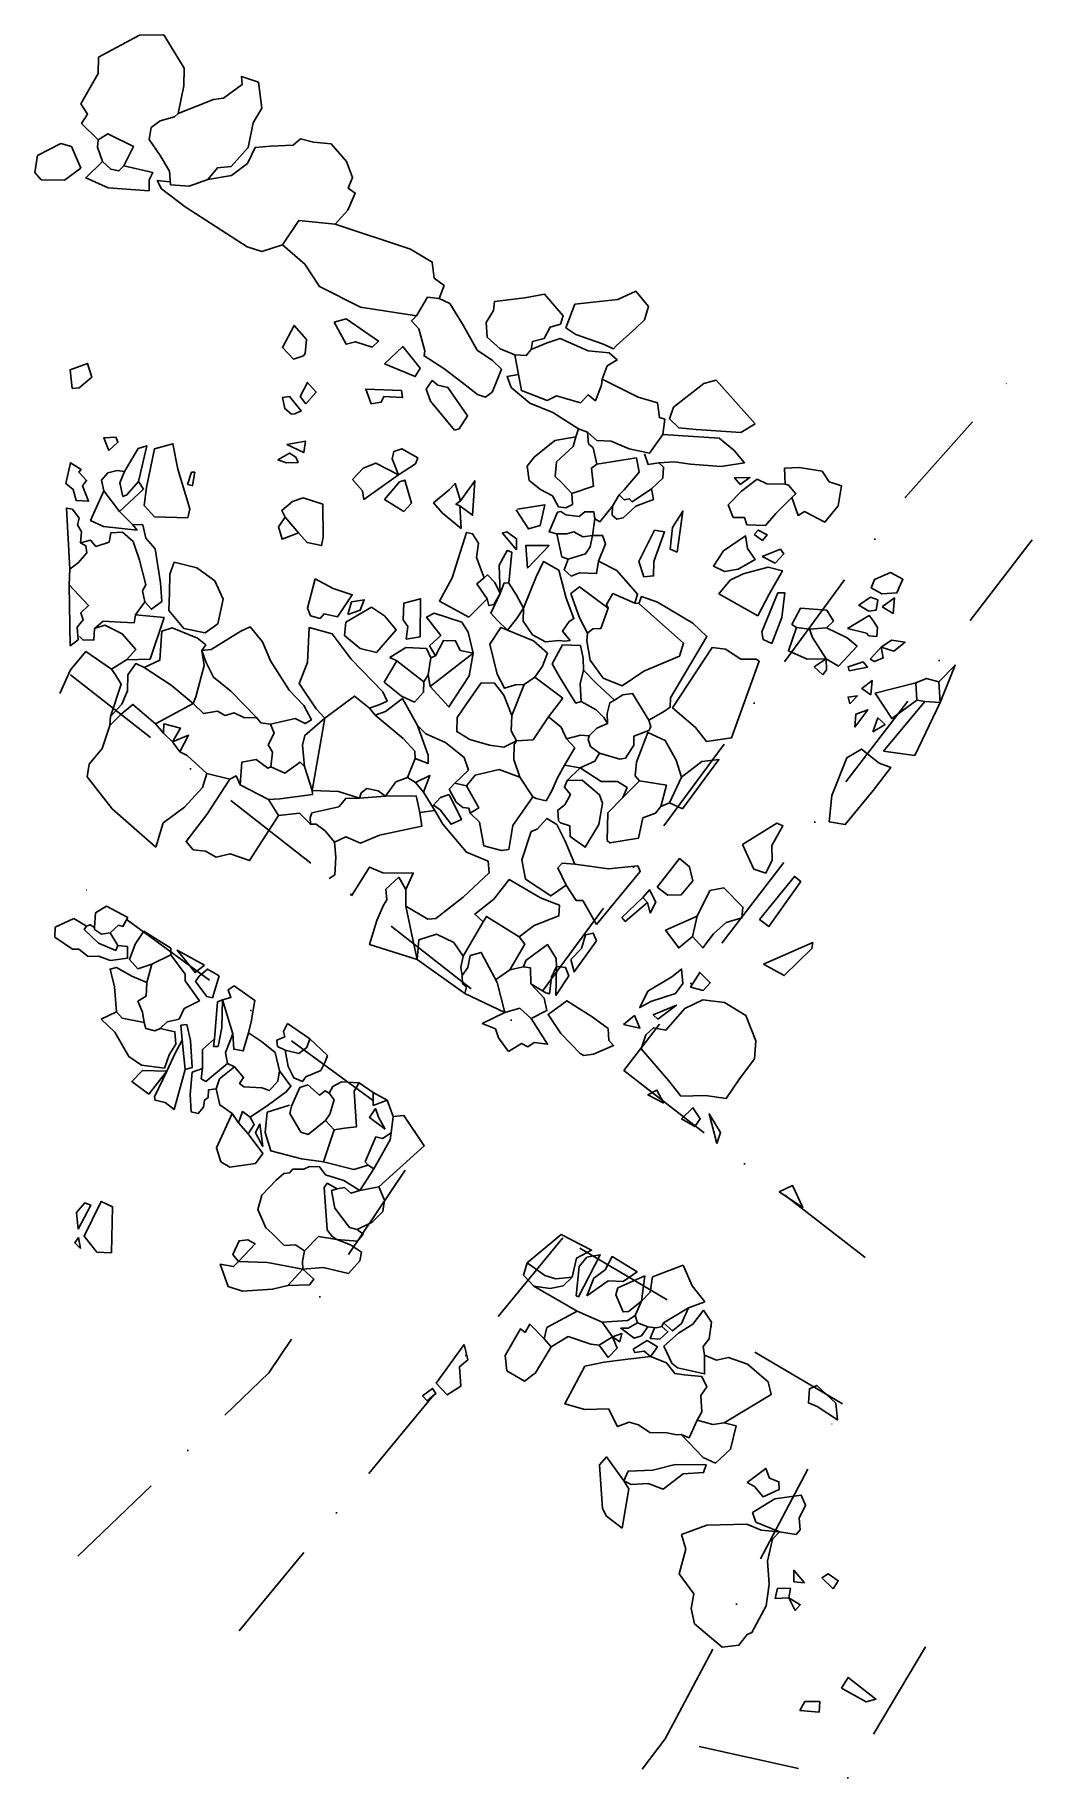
# Model space of a CAD drawing. Header units: metres. Extents: x -209 to 36, y -1932 to -1503.
import ezdxf

# ---------------------------------------------------------------- set-up
doc = ezdxf.new("R2010")
doc.units = ezdxf.units.M
doc.header["$LTSCALE"] = 25
doc.header["$MEASUREMENT"] = 0
doc.linetypes.add('STRICHPUNKTX2', pattern=[2, 1, -0.5, 0, -0.5])
doc.layers.add('GRABUNGSGRENZE', color=3, linetype='STRICHPUNKTX2')
doc.layers.add('STEINE', color=4, linetype='CONTINUOUS')

msp = doc.modelspace()

# ---------------------------------------------------------------- linework, layer by layer
at = {"layer": 'GRABUNGSGRENZE', "flags": 128}
for points in [[(-200.2, -1660.15), (-90.23, -1746.25), (5.15, -1616.46), (36.14, -1581.58)], [(36.33, -1626.91), (-64.1, -1757.45)], [(-198.41, -1876.92), (-151.44, -1831.8), (-112.79, -1774.44), (-200.83, -1709.66)], [(10.07, -1899.19), (-9.19, -1931.77), (-53.92, -1921.88)]]:
    msp.add_lwpolyline(points, dxfattribs=at)
at = {"layer": 'GRABUNGSGRENZE'}
for points in [[(-64.1, -1757.45), (-0.86, -1806.41)], [(-59.6, -1929.3), (-53.92, -1921.88), (-10.35, -1839.48), (-79.11, -1798.65), (-164.32, -1902.14)]]:
    msp.add_lwpolyline(points, dxfattribs=at)
at = {"layer": 'STEINE'}
for points in [[(-173.74, -1522.08), (-172.34, -1515.26), (-172.22, -1510.88), (-177.29, -1502.71), (-183.25, -1502.79), (-193.35, -1508.21), (-193.42, -1512.18), (-197.67, -1519.65), (-196, -1522.2), (-197.48, -1524.49), (-193.42, -1528.53)], [(-175.64, -1539.59), (-171.05, -1539.96), (-166.46, -1538.3), (-164.06, -1535.4), (-160.7, -1535.11), (-156.5, -1530.44), (-155.26, -1524.33), (-153.16, -1520.72), (-154, -1514.35), (-158.12, -1512.91), (-157.98, -1514.95), (-162.57, -1518.24), (-165.02, -1518.64), (-173.74, -1522.08), (-174.66, -1522.89), (-178.18, -1523.84), (-180.37, -1525.46)], [(-193.58, -1530.36), (-193.42, -1528.53), (-191.07, -1527.01), (-184.72, -1530.19), (-187.13, -1534.91), (-188.3, -1536.18), (-190.34, -1535.77), (-192.37, -1533.88), (-193.58, -1530.36)], [(-180.37, -1525.46), (-180.84, -1528.47), (-178.16, -1532.4), (-175.88, -1536.23), (-175.64, -1539.59)], [(-197.72, -1535.49), (-199.95, -1530.18), (-202.59, -1529.46), (-208.36, -1532.4), (-208.98, -1536.57), (-207.41, -1538.36), (-201.71, -1538.48), (-197.72, -1535.49)], [(-166.46, -1538.3), (-160.65, -1537.3), (-156.67, -1534.31), (-154.77, -1530.44), (-151, -1530.05), (-145.45, -1529.86), (-143.66, -1528.24), (-140.46, -1529.12), (-136.13, -1529.54), (-132.32, -1533.83), (-130.81, -1537.81), (-131.94, -1540.4), (-130.16, -1541.63), (-131.96, -1545.85), (-135.08, -1549.3)], [(-192.37, -1533.88), (-196.46, -1537.84), (-190.97, -1540.35), (-180.89, -1541.05), (-180.83, -1538.4), (-179.95, -1536.57), (-187.13, -1534.91)], [(-148.08, -1554.35), (-153.13, -1556.02), (-156.74, -1554.88), (-172.04, -1545), (-177.83, -1540.6), (-178.89, -1538.56), (-175.89, -1538.82)], [(-109.52, -1567.52), (-108.34, -1564.37), (-110.73, -1562.58), (-111.22, -1558.61), (-116.61, -1555.38), (-135.08, -1549.3), (-144.09, -1548.36), (-148.08, -1554.35), (-142.55, -1559.11), (-139, -1564.57), (-128.88, -1569.7), (-115.14, -1571.78)], [(-78.33, -1574.76), (-76.12, -1568.97), (-65.57, -1567.83), (-61.14, -1565.76), (-58.04, -1569.49), (-59.02, -1572.84), (-61.27, -1574.93), (-65.92, -1579.14), (-66.63, -1579.9), (-69.38, -1578.72), (-75.94, -1576.4), (-78.33, -1574.76)], [(-115.14, -1571.78), (-116.37, -1573.05), (-114.54, -1574.99), (-113.08, -1580.45), (-113.24, -1581.67), (-108.36, -1584.79), (-103.84, -1588.22), (-100.13, -1591.19), (-98.1, -1591.86), (-96.52, -1590.59), (-95.69, -1588.61), (-94.2, -1584.95), (-96.44, -1582.8), (-100.15, -1580.24), (-103.64, -1574.12), (-106.93, -1568.76), (-109.52, -1567.52)], [(-109.52, -1567.52), (-112.43, -1567.26), (-115.14, -1571.78)], [(-95.88, -1568.29), (-96.19, -1570.53), (-97.98, -1573.42), (-97.74, -1577.09), (-94.49, -1579.9), (-90.88, -1581.39), (-88.13, -1581.61), (-86.9, -1580.08), (-86.54, -1578.1), (-83.69, -1577.39), (-82.2, -1574.6), (-79.7, -1573.84), (-79.03, -1571.86), (-83.6, -1566.49), (-88.44, -1567.39), (-95.88, -1568.29)], [(-142.47, -1581.11), (-142.15, -1577.65), (-145.2, -1574.17), (-148.07, -1579.61), (-145.38, -1582.47), (-142.93, -1581.67), (-142.47, -1581.11)], [(-135.37, -1573.34), (-132.41, -1572.59), (-124.43, -1578.02), (-126.02, -1579.49), (-130.14, -1578.2), (-132.43, -1578.8), (-135.37, -1573.34)], [(-90.88, -1581.39), (-89.98, -1586.28), (-89.28, -1590.21), (-82.98, -1592.62), (-80.68, -1591.51), (-74.73, -1593.21), (-72.89, -1591.28), (-71.11, -1592.72), (-69.62, -1588.85), (-69.46, -1587.37), (-68.18, -1584.12), (-65.73, -1582.65), (-67.71, -1580.91), (-72.9, -1580.44), (-79.76, -1577.41), (-82.98, -1578.47), (-86.9, -1580.08)], [(-122.97, -1583.62), (-118.48, -1579.36), (-114.17, -1584.67), (-115.4, -1586.76), (-122.97, -1583.62)], [(-199.85, -1589.72), (-200.29, -1585.08), (-196.01, -1583.52), (-194.95, -1586.94), (-198.07, -1589.57), (-199.85, -1589.72)], [(-89.98, -1586.28), (-92.84, -1586.73), (-91.83, -1589.44), (-87.26, -1593.32), (-81.56, -1595.58), (-75.26, -1599.63), (-73.02, -1600.4), (-70.74, -1602.5), (-67.22, -1602.66), (-62.75, -1604.56), (-57.81, -1605.6), (-54.48, -1601.02), (-54.01, -1597.26), (-55.34, -1596.85), (-55.78, -1593.23), (-60.61, -1591.84), (-69.46, -1587.37)], [(-145.83, -1595.97), (-147.46, -1594.64), (-148.06, -1591.89), (-146.33, -1591.69), (-143.44, -1595.21), (-145.07, -1595.92), (-145.83, -1595.97)], [(-143.73, -1591.7), (-141.94, -1588.19), (-139.75, -1590.59), (-142.31, -1593.44), (-143.73, -1591.7)], [(-126.27, -1593.49), (-127.58, -1589.82), (-118.82, -1590.21), (-118.52, -1591.94), (-123.16, -1591.67), (-123.77, -1593.09), (-126.27, -1593.49)], [(-105.72, -1599.98), (-111.7, -1592.78), (-112.76, -1589.82), (-111.28, -1587.74), (-109.85, -1588.86), (-107.36, -1589.43), (-102.55, -1596.38), (-104.59, -1599.58), (-105.72, -1599.98)], [(-31.81, -1598.4), (-35.33, -1600.48), (-46.33, -1599.78), (-50.61, -1599.36), (-52.84, -1597.16), (-51.86, -1594.31), (-44.41, -1588.43), (-41.35, -1587.63), (-31.81, -1598.4)], [(-76.89, -1615.51), (-71.54, -1613.75), (-72.08, -1609.26), (-70.76, -1608.3), (-71.66, -1604.33), (-72.83, -1603.3), (-73.02, -1600.4), (-75.26, -1599.63), (-75.93, -1601.56)], [(-190.79, -1604.98), (-192.05, -1601.87), (-189.04, -1601.68), (-188.54, -1602.9), (-190.79, -1604.98)], [(-186.93, -1610.14), (-188.06, -1612.93), (-187.36, -1616.25), (-186.34, -1615.89), (-183.53, -1612.59), (-181.46, -1603.79), (-183.6, -1604.45), (-186.93, -1610.14)], [(-179.59, -1621.27), (-182.07, -1618.46), (-181.55, -1614.03), (-179.58, -1604.56), (-175.04, -1603.3), (-173.84, -1609.57), (-170.87, -1619.31), (-171.34, -1621.5), (-179.59, -1621.27)], [(-147.03, -1603.5), (-142.39, -1602.65), (-142.86, -1605.45), (-147.03, -1603.5)], [(-119.5, -1610.93), (-121.07, -1607.01), (-120.66, -1605.17), (-118.72, -1604.52), (-114.8, -1606.77), (-115.32, -1608.2), (-119.5, -1610.93)], [(-81.63, -1616.11), (-80.16, -1618.81), (-78.33, -1619.07), (-76.75, -1618.21), (-76.89, -1615.51), (-79.33, -1612.91), (-81, -1611.32), (-80.69, -1607.76), (-76.6, -1604), (-75.93, -1601.56), (-81.07, -1602.51), (-86.18, -1606.57), (-87.87, -1608.8), (-87.37, -1612.32), (-84.63, -1614.57), (-81.63, -1616.11)], [(-59.03, -1605.8), (-58.08, -1608.4), (-55.53, -1608), (-51.6, -1607.71), (-47.69, -1608.28), (-40.15, -1608.92), (-34.44, -1607.97), (-37.03, -1604.85), (-40.69, -1601.94), (-54.48, -1601.02)], [(-201.36, -1613.09), (-199.53, -1614.52), (-198.82, -1617.23), (-195.77, -1617.44), (-197.23, -1613.62), (-196.26, -1612.29), (-198.14, -1610.3), (-197.63, -1609.59), (-200.22, -1607.95), (-201.36, -1613.09)], [(-149.18, -1607.26), (-146.38, -1605.64), (-144.75, -1606.57), (-144.25, -1607.89), (-147.05, -1607.98), (-149.18, -1607.26)], [(-119.5, -1610.93), (-125.15, -1608.06), (-128.21, -1609.27), (-130.82, -1612.06), (-128.43, -1614.87), (-128.08, -1616.96), (-119.5, -1610.93)], [(-70.76, -1608.3), (-61.02, -1606.76), (-60.37, -1610.27), (-64, -1614.59), (-65.23, -1615.86), (-66.87, -1618.65), (-69.99, -1622.46), (-71.21, -1621.75)], [(-65.23, -1615.86), (-64.01, -1617.09), (-62.79, -1616.83), (-62.03, -1617.6), (-57.28, -1614.41), (-54.52, -1611.77), (-54.31, -1609.02), (-55.53, -1608)], [(-191.99, -1614.86), (-192.59, -1612.26), (-191.06, -1610.48), (-188.77, -1609.88), (-186.93, -1610.14)], [(-183.53, -1612.59), (-182.26, -1614.43), (-188.14, -1619.91)], [(-171.41, -1613.3), (-170.43, -1610.3), (-169.67, -1610.3), (-170.24, -1613.56), (-171.41, -1613.3)], [(-119.31, -1612.67), (-122.94, -1616.98), (-118.21, -1619.95), (-116.32, -1617.87), (-117.98, -1612.21), (-119.31, -1612.67)], [(-104.41, -1618.57), (-104.12, -1624.13), (-108.69, -1620.34), (-110.92, -1617.84), (-107.04, -1614.59), (-105.56, -1613.07), (-104.3, -1617.35)], [(-104.41, -1618.57), (-105.42, -1618.16), (-104.3, -1617.35), (-100.77, -1612.37), (-101.31, -1620.88), (-104.41, -1618.57)], [(-35.13, -1614.94), (-38.4, -1618.29), (-37.19, -1621.41), (-34.44, -1621.42), (-33.83, -1623.2), (-29.25, -1623.42), (-26.74, -1620.42), (-22.81, -1616.52), (-21.79, -1615.6), (-23.56, -1613.46), (-24.43, -1613.25), (-28.96, -1613.13), (-31.3, -1612), (-35.13, -1614.94), (-35.13, -1614.94)], [(-35.48, -1613.31), (-36.9, -1611.68), (-33.08, -1611.59), (-35.48, -1613.31)], [(-24.43, -1613.25), (-24.57, -1609.33), (-20.95, -1609.09), (-15.35, -1610.07), (-13.58, -1612.68), (-10.53, -1613.6), (-11.41, -1618.59), (-14.63, -1622.55), (-19.66, -1619.99), (-21.25, -1620.9), (-22.81, -1616.52)], [(-191.99, -1614.86), (-195.28, -1622.18), (-192.07, -1623.67), (-183.83, -1624.56), (-184.94, -1623.13), (-188.14, -1619.91)], [(-188.14, -1619.91), (-191.99, -1614.86)], [(-147.45, -1621.38), (-148.21, -1619.69), (-145.6, -1617.51), (-142.95, -1616.56), (-138.17, -1618.15), (-138.1, -1626.3), (-138.46, -1628.34), (-141.97, -1627.56), (-144.1, -1625.21), (-147.45, -1621.38)], [(-66.87, -1618.65), (-66.98, -1620.84), (-65.81, -1621.82), (-64.23, -1621.52), (-61.12, -1618.62), (-56.83, -1617.01), (-57.28, -1614.41)], [(-200.41, -1634.13), (-198.27, -1632.51), (-196.17, -1630.12), (-196.47, -1628.39), (-197.74, -1627.67), (-197.53, -1624.92), (-198.49, -1623.19), (-198.08, -1621.56), (-199.75, -1619.41), (-201.22, -1619.1), (-200.41, -1634.13)], [(-147.45, -1621.38), (-149.09, -1623.71), (-148.18, -1626.72), (-144.1, -1625.21)], [(-90.25, -1619.39), (-83.52, -1618.34), (-84.66, -1623.38), (-87.52, -1624.24), (-90.61, -1619.54)], [(-80.42, -1620.08), (-82.43, -1624.97), (-80.59, -1625.48), (-78.1, -1625.44), (-76.37, -1624.99), (-74.18, -1626.22), (-71.79, -1625.82), (-71.21, -1621.75), (-71.51, -1620.01), (-73.7, -1620.01), (-75.08, -1621.17), (-78.39, -1620.8), (-79.56, -1619.93), (-80.42, -1620.08), (-82.43, -1624.97)], [(-51.02, -1629.96), (-52.7, -1629.25), (-52.17, -1623.85), (-49.56, -1619.83), (-51.02, -1629.96)], [(-197.74, -1627.67), (-195.29, -1627.02), (-193.97, -1628.55), (-190.71, -1627.49), (-190.3, -1625.2), (-187.39, -1625.06), (-184.8, -1627.36), (-183.24, -1631.9), (-181.73, -1637.96), (-182.55, -1639.44), (-181.9, -1642.19), (-184.25, -1645.34), (-184.52, -1647.32), (-187.88, -1647.16), (-192.2, -1646.89), (-194.35, -1648.77), (-194.46, -1651.52), (-197.11, -1651.56), (-198.02, -1650.69)], [(-181.9, -1642.19), (-180.33, -1643.98), (-177.77, -1642.1), (-178.06, -1637.52), (-179.36, -1629.11), (-181.69, -1626.5), (-182.39, -1623.24), (-184.94, -1623.13)], [(-97.76, -1641.46), (-102.21, -1645.93), (-109.48, -1642.03), (-106.35, -1636.24), (-102.8, -1625.1), (-101.32, -1625.41), (-99.85, -1627.76), (-100.38, -1631.27), (-98.46, -1636.27)], [(-90.49, -1629.42), (-93.99, -1625.28), (-92.92, -1624.98), (-90.48, -1626.67), (-90.49, -1629.42)], [(-80.59, -1625.48), (-79.39, -1631.09), (-77.82, -1631.65), (-73.53, -1630.34), (-72.36, -1628.67), (-71.79, -1625.82)], [(-77.82, -1631.65), (-78.74, -1634.3), (-77.07, -1635.83), (-75.03, -1635.02), (-70.8, -1635.24), (-70.33, -1632.14), (-68.63, -1627.92), (-69.34, -1625.83), (-71.79, -1625.82)], [(-59.19, -1636), (-60.4, -1632.27), (-56.55, -1624.55), (-54.06, -1624.96), (-56.73, -1632.24), (-56.8, -1635.8), (-59.19, -1636)], [(-39.56, -1629.6), (-34.15, -1625.95), (-33.7, -1629.06), (-31.83, -1631.76), (-35.96, -1634.14), (-39.32, -1634.74), (-42.02, -1633.41), (-39.56, -1629.6)], [(-32.06, -1625.6), (-31.09, -1624.53), (-28.85, -1625.66), (-30.03, -1627.08), (-32.06, -1625.6)], [(-94.55, -1640.15), (-94.73, -1633.12), (-92.78, -1629.51), (-91.66, -1629.98), (-92.4, -1637.61)], [(-87.8, -1633.86), (-88.19, -1628.31), (-82.49, -1628.33), (-87.8, -1633.86)], [(-30.04, -1631.06), (-25.6, -1629.24), (-24.74, -1630.36), (-26.84, -1632.65), (-30.04, -1631.06)], [(-200.53, -1638), (-200.41, -1634.13)], [(-174.69, -1632.39), (-175.77, -1635.34), (-175.83, -1639.97), (-176, -1644.3), (-172.35, -1648.69), (-167.11, -1649.78), (-163.94, -1647.55), (-162.65, -1641.49), (-164.72, -1637), (-169.14, -1633.78), (-174.69, -1632.39)], [(-77.32, -1651.72), (-79.15, -1649.42), (-77.51, -1646.98), (-76.39, -1646.28), (-78.26, -1641.28), (-80.07, -1634.4), (-83.83, -1632.24), (-85.67, -1636.01), (-88.76, -1643.69), (-88.87, -1646.89), (-86.54, -1650.31), (-83.39, -1652.01), (-79.97, -1651.71), (-78.65, -1651.82), (-77.32, -1651.72)], [(-61.4, -1642.51), (-60.73, -1640.32), (-65.81, -1634.5), (-70.33, -1632.14)], [(-31.16, -1645.62), (-40.72, -1640.19), (-37.96, -1636.83), (-34.74, -1635.27), (-28.62, -1633.61), (-25.11, -1634.54), (-28.39, -1640.28), (-31.16, -1645.62)], [(-200.32, -1653.02), (-198.33, -1651.5), (-198.58, -1648.4), (-197.14, -1646.57), (-197.7, -1644.88), (-195.76, -1643.06), (-200.53, -1638), (-200.32, -1653.02)], [(-140.07, -1636.48), (-141.93, -1643.7), (-141.17, -1645.59), (-138.83, -1646.26), (-137.86, -1645.14), (-134.55, -1645.82), (-130.91, -1640.43), (-135.59, -1638.89), (-140.07, -1636.48)], [(-98.46, -1636.27), (-100.25, -1637.74), (-97.76, -1641.46), (-97.31, -1643.1), (-96.09, -1642.79), (-94.55, -1640.15), (-95.81, -1637.4), (-97.64, -1635.56), (-98.46, -1636.27)], [(-93.57, -1637.46), (-94.55, -1640.15), (-96.81, -1644.93), (-95.23, -1646.67), (-92.7, -1649.17), (-90.5, -1646.33), (-88.76, -1643.69), (-90.48, -1640.57), (-92.4, -1637.61), (-93.57, -1637.46)], [(-67.93, -1643.71), (-75.04, -1638.49), (-77.13, -1640.11), (-75.01, -1646.08), (-73.04, -1649.85)], [(-0.64, -1640.17), (-3.23, -1638.74), (-2.46, -1636.65), (1.47, -1634.99), (4.57, -1636.63), (3.08, -1639.93), (-0.64, -1640.17)], [(-132, -1645.27), (-131.12, -1642.16), (-127.96, -1641.66), (-128.99, -1644.26), (-132, -1645.27)], [(-117.66, -1651.38), (-117.24, -1648.27), (-118.41, -1646.59), (-118.24, -1642.51), (-114.11, -1641.41), (-114.19, -1650.78), (-117.66, -1651.38)], [(-61.4, -1642.51), (-60.38, -1642.61), (-54.55, -1647.78), (-49.42, -1652.33), (-50.4, -1655.53), (-59.22, -1659.22), (-64.53, -1662.82), (-69.16, -1660.92), (-72.35, -1656.48), (-73.2, -1651.74), (-73.04, -1649.85), (-71.76, -1648.79), (-69.78, -1648.74), (-67.93, -1643.71), (-68.33, -1642.84), (-66.79, -1640.15), (-61.4, -1642.51)], [(-57.99, -1671.24), (-54.11, -1669.07), (-52.73, -1668.1), (-52.62, -1665.76), (-43.66, -1650.67), (-47.11, -1647.45), (-55.85, -1642.22), (-59.77, -1640.88), (-60.38, -1642.61)], [(-27.67, -1652.45), (-29.86, -1651.43), (-30.16, -1649.59), (-26.2, -1639.98), (-24.52, -1639.94), (-25.25, -1646), (-27.67, -1652.45)], [(-3.81, -1644.44), (-6.3, -1643.01), (-3.39, -1641.03), (-1.66, -1641.7), (-2.02, -1644.19), (-3.81, -1644.44)], [(-0.55, -1643.43), (2.52, -1641.2), (2.15, -1645.02), (-0.55, -1643.43)], [(-184.25, -1645.34), (-177.18, -1646.03), (-180.63, -1656.25), (-186.48, -1656.43)], [(-126.14, -1643.5), (-132.52, -1647.2), (-132.78, -1650.46), (-128.97, -1653.63), (-124.95, -1654.66), (-120.1, -1649.03), (-122.99, -1645.6), (-126.14, -1643.5)], [(-111.91, -1652.98), (-109.15, -1650.44), (-112.65, -1645.95), (-110.76, -1644.98), (-103.95, -1647.2), (-102.37, -1649.65), (-101.17, -1654.8)], [(-21.6, -1648.45), (-22.77, -1647.74), (-20.61, -1643.72), (-14.2, -1644.2), (-12.53, -1646.96), (-14.26, -1648.53)], [(-9.12, -1648.75), (-3.76, -1645.51), (-2.85, -1646.68), (-1.73, -1648.52), (-1.84, -1650.66), (-3.83, -1650.55), (-4.44, -1649.84), (-9.12, -1648.75)], [(-190.16, -1658.76), (-186.48, -1656.43), (-184.18, -1653.9), (-187.53, -1650.06), (-191.75, -1647.91), (-194.35, -1648.77)], [(-182.11, -1658.33), (-178.23, -1656.51), (-177.75, -1649.39), (-175.25, -1648.53), (-169, -1651.1), (-166.96, -1652.78), (-167.94, -1654.16), (-167.34, -1657.82), (-169.35, -1665.51), (-170.02, -1667.14)], [(-142.67, -1682.66), (-143.74, -1681.59), (-147.47, -1684.28), (-150.92, -1682.74), (-150.56, -1679.17), (-151.57, -1677.33), (-150.13, -1674.44), (-150.99, -1672.29), (-144.92, -1670.84), (-142.53, -1672.12), (-140.95, -1671.21), (-142.82, -1667.64), (-146.43, -1663.86), (-151.04, -1656.71), (-153.01, -1652.02), (-156.05, -1648.34), (-158.35, -1649.4), (-165.64, -1653.86), (-167.94, -1654.16), (-166.93, -1656.96), (-165.06, -1660.74), (-160.79, -1664.16), (-154.45, -1670.6), (-153.43, -1671.93), (-150.99, -1672.29)], [(-126.68, -1668.36), (-124.13, -1667.4), (-122.35, -1666.59), (-123.41, -1664.29), (-131.17, -1656.27), (-135.84, -1650.04), (-141.54, -1648.49), (-141.92, -1657.1), (-143.93, -1662.24), (-139.77, -1668.51), (-137.69, -1670.81)], [(-110.44, -1655.43), (-108.44, -1651.66), (-105.49, -1651.73), (-104.38, -1654.12), (-101.17, -1654.8), (-111.74, -1663.01), (-112.24, -1660.16)], [(-86.01, -1660.71), (-84.07, -1658.01), (-82.89, -1654.81), (-86.34, -1651.79), (-92.7, -1649.17), (-94.37, -1648.45), (-97.04, -1652.57), (-95.28, -1659.96), (-93.46, -1663.43), (-90.76, -1662.57), (-88.62, -1662.48)], [(-18.39, -1648.92), (-21.6, -1648.45), (-23.6, -1654.25), (-19.03, -1656.3), (-14.34, -1656.22)], [(-11.29, -1657.96), (-14.34, -1656.22), (-17.68, -1650.91), (-18.39, -1648.92), (-14.26, -1648.53), (-9.18, -1650.99), (-6.74, -1653.09), (-11.29, -1657.96)], [(-0.83, -1653.31), (1.77, -1651.59), (5.08, -1652.11), (2.32, -1654.34), (-0.83, -1653.31)], [(-190.4, -1670.37), (-187.78, -1662.39), (-189.14, -1660.09), (-190.16, -1658.76), (-196.46, -1654.41), (-200.19, -1658.88), (-202.81, -1664.68)], [(-119.92, -1656.72), (-121.65, -1655.85), (-117.77, -1653.41), (-112.68, -1653.69), (-111.56, -1655.98), (-112.24, -1660.16), (-113.32, -1661.88), (-119.92, -1656.72)], [(-111.91, -1652.98), (-110.44, -1655.43)], [(-111.74, -1663.01), (-107.12, -1668.02), (-102.11, -1660.4), (-101.17, -1654.8)], [(-110.44, -1655.43), (-111.56, -1655.98)], [(-74.73, -1652.95), (-79.16, -1652.78), (-81.72, -1657.46), (-79.95, -1660.63), (-77.02, -1665.32), (-75.95, -1667.06), (-74.58, -1666.65), (-74.82, -1662.37), (-73.99, -1659.02), (-74.08, -1656.01), (-74.73, -1652.95)], [(-31.56, -1656.31), (-35.32, -1656.3), (-39.08, -1653.79), (-42.39, -1653.42), (-52.12, -1668.26), (-46.49, -1673.12), (-43.8, -1676.54), (-37.58, -1675.59), (-30.79, -1656.77), (-31.56, -1656.31)], [(-3.54, -1656.26), (-0.83, -1653.31), (-0.28, -1655.96), (-2.43, -1656.87), (-3.54, -1656.26)], [(-179.31, -1672.2), (-170.02, -1667.14), (-175.45, -1662.63), (-182.11, -1658.33), (-184.19, -1657.36), (-186.09, -1660.15), (-186.2, -1664.07), (-187.59, -1667.38), (-190.4, -1670.37), (-190.51, -1672.56)], [(-119.92, -1656.72), (-123.04, -1661.9), (-118.83, -1665.38), (-115.57, -1666.82), (-113.38, -1664.43), (-113.32, -1661.88)], [(-73.99, -1659.02), (-70.84, -1662.29), (-66.38, -1666.38)], [(-15.17, -1660.14), (-17.25, -1658.2), (-14.34, -1656.22), (-14.25, -1658.92), (-15.17, -1660.14)], [(-8.65, -1659.14), (-8.95, -1658.12), (-5.23, -1656.96), (-4.16, -1658.24), (-8.65, -1659.14)], [(-0.21, -1678.88), (7.48, -1679.98), (13.73, -1666.91), (17.38, -1657.71), (13.35, -1661.82)], [(-91.65, -1670.16), (-93.62, -1665.11), (-95.9, -1662.2), (-99.16, -1662.09), (-103, -1667.47), (-105.1, -1670.62), (-105.21, -1674.08), (-101.96, -1676.03), (-97.12, -1677.47), (-93.66, -1677.89), (-90.5, -1676.33)], [(-79.11, -1665.87), (-82.64, -1670.5), (-86.42, -1676.09), (-90.5, -1676.33), (-91.82, -1673.93), (-91.65, -1670.16), (-88.62, -1662.48), (-86.01, -1660.71), (-79.11, -1665.87)], [(-3.37, -1665.02), (-5.56, -1663.48), (-3, -1661.56), (-3.37, -1665.02)], [(7.69, -1662.1), (-2.25, -1664.61), (1.8, -1670.89), (7.98, -1666.38)], [(7.98, -1666.38), (9.97, -1666.69), (13.73, -1666.91), (13.35, -1661.82), (10.39, -1660.99), (7.69, -1662.1)], [(7.98, -1666.38), (7.69, -1662.1)], [(-179.26, -1702.5), (-189.97, -1693.09), (-196.11, -1685.23), (-195.59, -1682.07), (-192.47, -1678.26), (-190.51, -1672.56), (-187.75, -1669.77), (-184.89, -1667.39), (-179.31, -1672.2), (-177.38, -1674.44), (-175.09, -1676.59), (-173.32, -1679.04), (-171.54, -1679.96), (-166.72, -1684.36), (-167.75, -1687.82), (-172.15, -1692.64), (-175.97, -1695.48), (-177.4, -1696.55), (-179.26, -1702.5)], [(-170.02, -1667.14), (-167.48, -1669.64), (-164.07, -1669.09), (-162.14, -1670.12), (-159.99, -1669.51), (-157.45, -1670.74), (-154.45, -1670.6)], [(-129.1, -1690.45), (-134.29, -1688.85), (-140.76, -1688.58), (-137.69, -1670.81), (-130.34, -1665.34), (-126.68, -1668.36), (-125.26, -1670.09), (-118.41, -1675.82), (-115.51, -1678.94), (-115.42, -1680.72), (-117.32, -1685.35), (-120.18, -1686.46), (-122.73, -1690.01), (-124.51, -1688.68), (-127.31, -1688.11), (-128.74, -1689.18), (-129.1, -1690.45)], [(-125.26, -1670.09), (-122.76, -1669.18), (-118.58, -1665.94), (-114.88, -1672.62), (-112.26, -1679.87), (-112.21, -1681.9), (-115.42, -1680.72)], [(-74.58, -1666.65), (-70.87, -1668.75), (-68.99, -1670.65), (-68.08, -1672.07)], [(-57.99, -1671.24), (-57.43, -1672.93), (-57.95, -1673.79), (-61.67, -1675.25), (-61.68, -1677.44), (-63.73, -1680.6), (-65.1, -1680.84), (-70.09, -1679.4), (-72.32, -1677.76), (-72.88, -1676.03), (-72.67, -1675.11), (-70.78, -1673.24), (-68.08, -1672.07), (-68.22, -1669.68), (-67.55, -1667.03), (-66.38, -1666.38), (-64.33, -1665.06), (-61.94, -1664.76), (-57.99, -1671.24)], [(-8.52, -1667.24), (-8.92, -1665.61), (-6.63, -1665.31), (-8.52, -1667.24)], [(-7.27, -1673), (-7, -1669.79), (-4.1, -1668.73), (-7.27, -1673)], [(9.97, -1666.69), (-0.21, -1678.88)], [(-175.09, -1676.59), (-173.2, -1673.24), (-177.27, -1672.2), (-177.38, -1674.44)], [(-140.76, -1688.58), (-142.67, -1682.66), (-143.16, -1677.42), (-142.54, -1675.02), (-137.69, -1670.81)], [(-105.71, -1686.81), (-102.34, -1683.57), (-103.4, -1680.46), (-107.97, -1676.77), (-112.8, -1674.67), (-114.88, -1672.62)], [(-82.64, -1670.5), (-79.54, -1673), (-78.17, -1675.86), (-76.19, -1678.06), (-78.7, -1682.33), (-80.45, -1685.48), (-81.78, -1688.63), (-83.22, -1691.12), (-85.66, -1690.55), (-86.52, -1690.14), (-89.66, -1685.29), (-91.18, -1680.96), (-91.11, -1677.24), (-90.5, -1676.33)], [(-2.89, -1674.19), (-1.66, -1670.73), (0.17, -1672.31), (-2.89, -1674.19)], [(-173.32, -1679.04), (-171.17, -1674.97), (-175.09, -1676.59)], [(-78.17, -1675.86), (-74.76, -1675.01), (-72.67, -1675.11)], [(-49.89, -1685.28), (-51.2, -1681.15), (-53.93, -1676.25), (-58.2, -1674.35), (-60.98, -1681.62), (-61.35, -1684.98), (-60.28, -1686.21)], [(-150.92, -1682.74), (-151.64, -1683.09), (-154.53, -1680.99), (-158.05, -1681.59), (-158.48, -1687.19), (-151.51, -1690.78), (-148.76, -1690.59), (-140.66, -1689.55), (-140.76, -1688.58)], [(-78.7, -1682.33), (-74.84, -1683), (-71.27, -1681.38), (-70.09, -1679.4)], [(-49.71, -1693.07), (-52.86, -1691.58), (-49.89, -1685.28), (-44.88, -1681.48), (-40.71, -1680.98), (-49.71, -1693.07)], [(-13.61, -1696.25), (-12.93, -1689.84), (-9.23, -1680.53), (-5.66, -1678.4), (-1.29, -1681.83), (1.56, -1682.91), (-2.79, -1688.55), (-9.64, -1696.98), (-13.61, -1696.25)], [(-151.51, -1690.78), (-149.03, -1694.76), (-156.15, -1705.84), (-160.98, -1704.14), (-164.4, -1704.94), (-166.99, -1703.51), (-170.04, -1703.14), (-171.77, -1701.15), (-166.7, -1694.45), (-161.02, -1685.81), (-159.49, -1685), (-158.48, -1687.19)], [(-161.02, -1685.81), (-166.72, -1684.36)], [(-110.57, -1693.52), (-113.41, -1689.03), (-115.34, -1686.63), (-117.32, -1685.35)], [(-115.34, -1686.63), (-111.82, -1684.91), (-113.41, -1689.03)], [(-101.87, -1694.16), (-99.63, -1696.36), (-98.53, -1702.17), (-94.16, -1703.36), (-92.43, -1703.06), (-91.39, -1697.15), (-86.52, -1690.14), (-89.66, -1685.29), (-94.8, -1683.44), (-100.66, -1684.8), (-102.81, -1687.44)], [(-79.67, -1696.53), (-77.38, -1697.3), (-77.34, -1699.9), (-73.58, -1702.56), (-70.25, -1696.97), (-69.37, -1691.68), (-70.12, -1689.64), (-74.39, -1686.01), (-78.06, -1686.1), (-78.72, -1687.72), (-77.25, -1689.56), (-78.59, -1692.1), (-80.37, -1693.42), (-80.18, -1696.07), (-79.67, -1696.53)], [(-78.06, -1686.1), (-74.84, -1683), (-69.7, -1686.33), (-65.63, -1686.34), (-63.29, -1687.88), (-64.37, -1690.27)], [(-114.29, -1693.97), (-113.8, -1697.38), (-124.24, -1699.53), (-128.89, -1701.5), (-132.45, -1699.96), (-135.25, -1701.28), (-137.58, -1698.52), (-139.82, -1696.88), (-141.19, -1696.88), (-141.29, -1695.3), (-140.83, -1694.08), (-134.25, -1692.57), (-132.51, -1690.54), (-129.1, -1690.45), (-122.73, -1690.01), (-115.2, -1689.89), (-114.29, -1693.97)], [(-107.1, -1689.56), (-104.06, -1695.73), (-106.61, -1696.9), (-109.3, -1693.32), (-110.93, -1692.2), (-109.19, -1690.27), (-107.1, -1689.56)], [(-102.81, -1687.44), (-105.71, -1686.81), (-107.04, -1688.29), (-105.32, -1691.45), (-103.7, -1692.73), (-102.22, -1692.94), (-101.87, -1694.16), (-99.78, -1692.85), (-102.81, -1687.44)], [(-68.23, -1700.9), (-68, -1694.08), (-64.37, -1690.27), (-60.28, -1686.21), (-53.61, -1687.25), (-55.01, -1692.54), (-56.29, -1694.17), (-59.4, -1695.28), (-60.48, -1700.27), (-67.52, -1701.46), (-68.23, -1700.9)], [(-149.03, -1694.76), (-143.88, -1694.17), (-141.19, -1696.88)], [(-117.74, -1717.03), (-112.3, -1720.25), (-110.31, -1720.06), (-103.62, -1714.83), (-97.23, -1708.85), (-97.48, -1705.99), (-102.82, -1703.73), (-108.6, -1696.84), (-110.57, -1693.52), (-114.29, -1693.97)], [(-52.86, -1691.58), (-55.01, -1692.54)], [(-76.14, -1706.73), (-78.57, -1701.07), (-80.59, -1696.94), (-83.03, -1695.45), (-85.43, -1698.09), (-86.86, -1698.7), (-89.23, -1705.67), (-88.28, -1710.41), (-82.03, -1714.5), (-78.3, -1711.87)], [(-29.14, -1708.93), (-32.14, -1707.95), (-34.87, -1701.88), (-26.5, -1696.61), (-24.98, -1697.28), (-27.69, -1702.11), (-27.6, -1705.68), (-29.14, -1708.93)], [(-135.25, -1701.28), (-134.96, -1704.95), (-135.18, -1709.32), (-136.56, -1710.24)], [(-117.72, -1712.95), (-115.92, -1708.88), (-123.36, -1708.86), (-126.67, -1707.42), (-131.07, -1714.48)], [(-70.79, -1721.52), (-74.19, -1715.65), (-75.82, -1715.64), (-78.3, -1711.87), (-80.32, -1707.63), (-79.25, -1706.46), (-76.14, -1706.73), (-67.89, -1707.88), (-60.66, -1707.14), (-60.05, -1708.47), (-70.79, -1721.52)], [(-55.89, -1712.4), (-50.37, -1705.34), (-47.98, -1707.34), (-47.13, -1710.8), (-49.99, -1714.21), (-53.3, -1714.3), (-55.89, -1712.4)], [(-114.93, -1730.17), (-116.03, -1725.23), (-117.74, -1717.03), (-117.72, -1712.95), (-119.49, -1709.94), (-122.61, -1712.88), (-122.42, -1715.48), (-123.24, -1716.75), (-124.83, -1720.57), (-126.63, -1726.47), (-114.93, -1730.17)], [(-98.7, -1720.91), (-100.78, -1718.97), (-96.08, -1715.27), (-92.3, -1710.44), (-84.57, -1715), (-81.88, -1716.08), (-79.95, -1716.75), (-80.11, -1719.45), (-86.18, -1721.77), (-89.85, -1724.61)], [(-30.71, -1720.28), (-28.42, -1722.02), (-20.59, -1711), (-22.12, -1709.72), (-30.71, -1720.28)], [(-59.41, -1714.89), (-64.58, -1719.81), (-63.76, -1720.78), (-58.25, -1716.16)], [(-57.59, -1718.76), (-58.25, -1716.16), (-59.41, -1714.89), (-57.78, -1713.01), (-56.26, -1716.07), (-57.59, -1718.76)], [(-47.17, -1724.5), (-46.04, -1719.52), (-42.91, -1713.21), (-39.54, -1712.56), (-34.82, -1717.26), (-35.04, -1719.91), (-38.91, -1721.07), (-42.03, -1723.86), (-44.69, -1727.31), (-47.17, -1724.5)], [(-199.44, -1720.05), (-203.98, -1722.22), (-204.09, -1724.62), (-199.72, -1727.64), (-198.19, -1727.59), (-195.85, -1729.43), (-193.31, -1729.34), (-190.36, -1730.37), (-186.18, -1729.82), (-186.17, -1726.97), (-188.61, -1726.71), (-188.61, -1726.71)], [(-199.44, -1720.05), (-196.29, -1721.95)], [(-186.14, -1719.79), (-187.32, -1722.03), (-188.44, -1721.72), (-190.43, -1723.6), (-192.63, -1723.89), (-194.35, -1722.77), (-194.3, -1722.26), (-194.08, -1718.69), (-191.33, -1717.07), (-186.14, -1719.79)], [(-92.17, -1732.7), (-88.43, -1726.35), (-89.85, -1724.61), (-97.88, -1719.54), (-98.7, -1720.91), (-103.62, -1729.3), (-104.24, -1732.15), (-103.89, -1734.08)], [(-47.17, -1724.5), (-50.6, -1727.29), (-53.84, -1722.95), (-46.04, -1719.52)], [(-194.3, -1722.26), (-195.42, -1721.59), (-196.29, -1721.95), (-196.85, -1722.81), (-193.35, -1726.13), (-189.07, -1727.93), (-188.61, -1726.71), (-190.43, -1723.6)], [(-175.53, -1727.37), (-175.53, -1729), (-180.23, -1731.32), (-183.64, -1732.48), (-185.72, -1730.13), (-184.28, -1726.37), (-182.18, -1723.22), (-175.53, -1727.37)], [(-103.62, -1729.3), (-105.95, -1725.93), (-110.22, -1723.93), (-114.51, -1725.29), (-114.93, -1730.17), (-103.24, -1738.52)], [(-70.86, -1725.59), (-71.62, -1723.65), (-73.55, -1724.05), (-74.48, -1727.46), (-77.14, -1730.15), (-76.34, -1733.21), (-70.86, -1725.59)], [(-180.23, -1731.32), (-181.46, -1735.8), (-181.58, -1739.16), (-183.62, -1740.43), (-182.51, -1743.08), (-182.06, -1745.68), (-181.66, -1747.11), (-179.47, -1747.67), (-178.14, -1747.12), (-176.45, -1745.49), (-173.5, -1744.84), (-172.22, -1742.2), (-168.49, -1740.28), (-172.04, -1735.37), (-172.03, -1733.8), (-175.53, -1729)], [(-167.24, -1731.57), (-169.59, -1733.35), (-174, -1727.88), (-167.24, -1731.57)], [(-93.38, -1743.19), (-95.29, -1735.79), (-99.19, -1728.4), (-101.89, -1729.2), (-102.51, -1732.1), (-103.89, -1734.08), (-103.75, -1736.07), (-102.78, -1736.89), (-103.24, -1738.52), (-93.38, -1743.19)], [(-88.81, -1731.95), (-88.19, -1730.37), (-82.88, -1726.47), (-80.76, -1729.94), (-80.66, -1731.87), (-81.89, -1734.47), (-82.36, -1738.59), (-83.28, -1738.33), (-86.99, -1736.13)], [(-29.78, -1731.34), (-17.59, -1725.98), (-17.85, -1727.41), (-24.65, -1734.11), (-29.78, -1731.34)], [(-181.46, -1735.8), (-185.12, -1734.26), (-188.94, -1732.11), (-190.47, -1732.51), (-189.36, -1736.84), (-188.87, -1743.06)], [(-163.63, -1734.18), (-165.33, -1739.57), (-166.71, -1739.26), (-169.49, -1735.54), (-168.57, -1734.27), (-166.48, -1732.49), (-163.63, -1734.18)], [(-86.92, -1744.63), (-83.04, -1742.71), (-83.69, -1739.65), (-86.99, -1736.13), (-87.08, -1732.21), (-88.81, -1731.95), (-92.17, -1732.7), (-95.44, -1734.98)], [(-80.79, -1739), (-80.66, -1731.87), (-78.42, -1732.08), (-77.61, -1734.18), (-80.79, -1739)], [(-52.3, -1734.42), (-49.9, -1732.49), (-49.61, -1736.06), (-51.4, -1738.49), (-57.47, -1740.46), (-60.17, -1741.98), (-58.17, -1737.96), (-52.3, -1734.42)], [(-47.73, -1736.93), (-45.42, -1733.32), (-42.83, -1735.88), (-44.57, -1737.75), (-47.73, -1736.93)], [(-159.92, -1736.59), (-161.45, -1737.65), (-160.75, -1739.54), (-162.79, -1740.09), (-160.32, -1748.45), (-160.08, -1752.22), (-157.74, -1752.64), (-156.45, -1748.21), (-155.78, -1745.46), (-154.84, -1740.22), (-159.92, -1736.59)], [(-162.79, -1740.09), (-163.01, -1746.86), (-163.9, -1751.55), (-165.07, -1751.54), (-164.76, -1749.66), (-164.06, -1740.6), (-162.79, -1740.09)], [(-74.88, -1753.28), (-79.6, -1748.38), (-82.74, -1743.68), (-78.09, -1740.29), (-71.89, -1744.23), (-67.98, -1747.15), (-67.79, -1750.05), (-66.62, -1751.33), (-71.57, -1753.45), (-73.96, -1753.74), (-74.88, -1753.28)], [(-50.11, -1763.81), (-53.05, -1759.98), (-59.85, -1752.11), (-58.72, -1748.71), (-56.83, -1746.93), (-53.77, -1747.5), (-49.12, -1742.22), (-44.63, -1740.05), (-39.34, -1740.73), (-34.05, -1743.9), (-31.63, -1750.12), (-31.95, -1754.6), (-35.79, -1759.79), (-38.91, -1764.31), (-44.05, -1763.58), (-50.11, -1763.81)], [(-55.75, -1744.84), (-56.87, -1743.77), (-51.15, -1741.35), (-55.75, -1744.84)], [(-177.11, -1756.9), (-182.76, -1756.12), (-185.86, -1754.02), (-189.35, -1748), (-192.65, -1744.83), (-188.87, -1743.06), (-187.5, -1744.59), (-182.06, -1745.68)], [(-172.01, -1757.17), (-172.75, -1749.99), (-173.05, -1746.32), (-171.62, -1746.17), (-170.72, -1750.1), (-170.33, -1756.72), (-172.01, -1757.17)], [(-146.82, -1745.9), (-147.84, -1747.89), (-147.49, -1749.16), (-149.43, -1749.97), (-149.28, -1751.55), (-147.45, -1752.42), (-144.04, -1753.25), (-142.1, -1751.78), (-141.38, -1749.69), (-146.82, -1745.9)], [(-92.45, -1752.81), (-94.93, -1749.39), (-95.69, -1747.2), (-98.94, -1745.87), (-93.38, -1743.19), (-89.66, -1742.13), (-86.92, -1744.63), (-82.87, -1751.01), (-86.17, -1750.54), (-87.71, -1751.61), (-89.28, -1750.79), (-92.45, -1752.81)], [(-64.21, -1746.14), (-61.5, -1743.96), (-60.14, -1747.02), (-64.21, -1746.14)], [(-172.01, -1757.17), (-174.7, -1767.04), (-176.93, -1765.35), (-179.43, -1764.79), (-179.58, -1763.97), (-176.55, -1757.61), (-174.44, -1753.19), (-172.75, -1749.99)], [(-178.14, -1747.12), (-174.53, -1747.94), (-174.33, -1751), (-175.92, -1753.59), (-177.11, -1756.9)], [(-164.76, -1749.66), (-167.77, -1752.25), (-167.79, -1756.93), (-168.1, -1759.48), (-166.93, -1760.14), (-161.57, -1755.73)], [(-160.32, -1748.45), (-162.12, -1753.03), (-161.57, -1755.73), (-159.89, -1756.55), (-157.66, -1759.16), (-158.68, -1760.63), (-157.62, -1761.5), (-153.19, -1761.72), (-151.3, -1762.39), (-149.21, -1760.1), (-148.79, -1757.51), (-149.9, -1753.02), (-153.25, -1750.31), (-156.45, -1748.21)], [(-160.98, -1748.5), (-160.98, -1748.5)], [(-147.45, -1752.42), (-146.7, -1756.5), (-145.28, -1759.3), (-143.15, -1760.18), (-142.33, -1759.01), (-138.66, -1757.49), (-137.53, -1755.2), (-137.01, -1753.73), (-141.38, -1749.69)], [(-180.95, -1763.3), (-185.11, -1760.18), (-182.51, -1757.49), (-176.55, -1757.61), (-180.95, -1763.3)], [(-164.39, -1761.93), (-166.28, -1762.23), (-166.38, -1764.12), (-167.25, -1764.73), (-167.51, -1766.51), (-168.79, -1768.03), (-170.57, -1767.62), (-170.76, -1763.34), (-170.28, -1757.89), (-167.79, -1756.93)], [(-159.89, -1756.55), (-163.57, -1759.54), (-164.39, -1761.93), (-163.49, -1765.91), (-160.49, -1768.01)], [(-156.06, -1768.94), (-151.52, -1765.9), (-147.13, -1762.71), (-146, -1761.34), (-148.79, -1757.51)], [(-136.59, -1763), (-137.6, -1762.49), (-138.93, -1763.5), (-141.83, -1760.99), (-143.81, -1761.6), (-145.82, -1766.23), (-146.23, -1768.01), (-143.55, -1772.6), (-141.72, -1773.17), (-137.53, -1769.72)], [(-127.02, -1780.76), (-130.49, -1781.81), (-138.02, -1779.95), (-135.35, -1772.02), (-132.8, -1771.62), (-129.89, -1771.32), (-130.47, -1762.56), (-129.24, -1760.53), (-125.74, -1762.83)], [(-129.24, -1760.53), (-133.52, -1760.21), (-135.72, -1761.42), (-136.59, -1763), (-135.37, -1764.68), (-136.45, -1768.19), (-137.53, -1769.72), (-135.35, -1772.02)], [(-125.75, -1766.04), (-125.74, -1762.83), (-122.33, -1764.78), (-125.75, -1766.04)], [(-54.24, -1765.53), (-55.96, -1762.26), (-58.16, -1763.48), (-54.24, -1765.53)], [(-158.87, -1770.36), (-157.94, -1767.56), (-156.06, -1768.94), (-155, -1770.78), (-156.48, -1773.07)], [(-146.38, -1765.97), (-151.83, -1767.73), (-152.31, -1772.72), (-150.95, -1777.21), (-143.37, -1779.22), (-138.02, -1779.95)], [(-122.82, -1771.86), (-126.68, -1768.99), (-125.19, -1766.81), (-124.49, -1768.95), (-122.82, -1771.86)], [(-122.33, -1764.78), (-120.82, -1768.81)], [(-49.88, -1769.31), (-47.12, -1766.62), (-45.29, -1769.38), (-46.62, -1771.26), (-49.88, -1769.31)], [(-160.49, -1768.01), (-164.34, -1776.45), (-163.28, -1779.92), (-161.05, -1781.2), (-154.73, -1780.3), (-152.94, -1777.86), (-156.48, -1773.07), (-158.87, -1770.36), (-160.49, -1768.01)], [(-152.88, -1776.13), (-154.7, -1772.77), (-153.62, -1770.58), (-152.88, -1776.13)], [(-129.03, -1787.01), (-125.6, -1781.63), (-121.6, -1774.51), (-121.34, -1772.83), (-120.82, -1768.81), (-118.22, -1768.51), (-113.21, -1776.02), (-124.39, -1786.06)], [(-41.19, -1775.4), (-43.15, -1768.11), (-40.31, -1772.71), (-41.19, -1775.4)], [(-121.34, -1772.83), (-123.44, -1774.2), (-125.11, -1773.79), (-127.73, -1779.89), (-127.02, -1780.76), (-125.6, -1781.63)], [(-142.63, -1801.84), (-144.87, -1800.35), (-147.67, -1800.5), (-150.66, -1797.43), (-152.13, -1796.15), (-154.16, -1791.66), (-153.12, -1788.1), (-149.65, -1784.45), (-147.71, -1782.82), (-146.28, -1782.62), (-145.57, -1781.71), (-142.81, -1781.72), (-141.44, -1781.06), (-138.94, -1781.17), (-137.52, -1783.11), (-133, -1784.5), (-129.03, -1787.01)], [(-134.63, -1786.59), (-137.07, -1785.2), (-137.79, -1786.27), (-137.11, -1796.61), (-135.95, -1798.24), (-134.68, -1799.01), (-129.64, -1799.44), (-128.25, -1797.71), (-129.73, -1796.59)], [(-129.03, -1787.01), (-131.27, -1787.67), (-132.8, -1786.24), (-134.63, -1786.59), (-136.01, -1786.94), (-135.21, -1791.32), (-131.56, -1796.07), (-129.73, -1796.59), (-126.05, -1794.77), (-123.4, -1792.18), (-122.98, -1789.33), (-124.39, -1786.06)], [(-124.39, -1786.06), (-129.03, -1787.01)], [(-25.85, -1787.32), (-22.58, -1785.75), (-20.11, -1791.16), (-25.85, -1787.32)], [(-198.33, -1796.45), (-198.72, -1792.37), (-196.68, -1790.04), (-195.2, -1790.6), (-198.33, -1796.45)], [(-190.15, -1802.28), (-193.71, -1802.12), (-196.86, -1798.19), (-192.7, -1789.64), (-189.86, -1790.98), (-190.15, -1802.28)], [(-197.73, -1801.24), (-199.16, -1799.86), (-198.23, -1798.54), (-197.73, -1801.24)], [(-158.89, -1804.43), (-160.31, -1802.74), (-158.77, -1799.34), (-156.58, -1799.09), (-154.8, -1800.06), (-158.89, -1804.43)], [(-131.85, -1807.43), (-138.06, -1805.93), (-143.05, -1806.32), (-143.15, -1804.38), (-142.63, -1801.84), (-139.21, -1798.28), (-134.68, -1799.01), (-131.37, -1800.3), (-128.63, -1802.14), (-129.04, -1804.28), (-131.85, -1807.43)], [(-87.89, -1804.78), (-83.57, -1807.9), (-80.83, -1808.67), (-76.85, -1808.33), (-75.72, -1803.6), (-72.04, -1801.68), (-79.51, -1797.78), (-87.89, -1804.78)], [(-163.37, -1805.13), (-161.45, -1810.58), (-157.89, -1811.72), (-150.51, -1811.28), (-146.73, -1810.38), (-143.05, -1806.32), (-151.76, -1804.66), (-158.89, -1804.43), (-160.11, -1805.7), (-163.37, -1805.13)], [(-146.73, -1810.38), (-141.39, -1810.14), (-140.36, -1808.82), (-143.05, -1806.32)], [(-87.89, -1804.78), (-88.77, -1807.78), (-86.23, -1810.49), (-82.26, -1811.06), (-79.05, -1810.41), (-76.85, -1808.33)], [(-75.8, -1812.87), (-75.06, -1805.69), (-73.17, -1803.35), (-71.89, -1803.1), (-69.91, -1802.8), (-75.24, -1813.12), (-75.8, -1812.87)], [(-73.2, -1812.88), (-71.45, -1808.5), (-68.7, -1806.53), (-67.01, -1803.22), (-60.86, -1806.96), (-64.23, -1809.39), (-67.99, -1809.18), (-73.2, -1812.88)], [(-49.49, -1805.37), (-57.04, -1808.25), (-57.61, -1812.01), (-59.76, -1814.2), (-61.3, -1817.71), (-60.7, -1819.49), (-58.2, -1820.47), (-56.12, -1820.73), (-54.74, -1820.43), (-54.33, -1819.56), (-48.21, -1815.87), (-44.18, -1814.35), (-47.27, -1810.42), (-49.49, -1805.37)], [(-61.3, -1817.71), (-63.19, -1818.92), (-69.4, -1819.36), (-75.61, -1816.69), (-86.23, -1810.49)], [(-58.97, -1807.99), (-65.55, -1810.92), (-66.07, -1812.65), (-64.3, -1816.83), (-62.93, -1816.73), (-59.76, -1814.2), (-58.97, -1807.99)], [(-75.61, -1816.69), (-83.06, -1820.69), (-83.73, -1823.48), (-82, -1825.43), (-77.82, -1822.89), (-72.22, -1824.75), (-70.14, -1825.06), (-66.87, -1822.98), (-69.4, -1819.36)], [(-54.33, -1819.56), (-52.1, -1821.51), (-49.9, -1819.68), (-48.21, -1815.87)], [(-54.3, -1825.27), (-52.28, -1829.45), (-50.91, -1830.63), (-44.24, -1832.08), (-44.22, -1827.49), (-44.62, -1825.35), (-43.09, -1823.47), (-42.56, -1819.4), (-44.49, -1816.44), (-47.15, -1819.89), (-50.67, -1822.07), (-54.3, -1825.27)], [(-83.73, -1823.48), (-87.23, -1819.86), (-88.41, -1821.89), (-89.53, -1821.02), (-93.32, -1827.58), (-92.87, -1831.35), (-88.5, -1833.86), (-85.8, -1831.83), (-82, -1825.43)], [(-70.14, -1825.06), (-67.96, -1828.02), (-65.76, -1825.74), (-66.87, -1822.98)], [(-66.87, -1822.98), (-64.58, -1822.18), (-65.09, -1824.16), (-66.87, -1822.98)], [(-60.7, -1819.49), (-63.04, -1820.86), (-64.88, -1820.85), (-61.52, -1823.26), (-59.79, -1822.75), (-58.2, -1820.47)], [(-56.57, -1820.78), (-57.6, -1823.42), (-55.21, -1823.58), (-53.27, -1821.71), (-54.74, -1820.43)], [(-103.34, -1824.84), (-102.49, -1828.66), (-104.53, -1830.34), (-104.24, -1835.13), (-107.56, -1837.25), (-110.25, -1834.34), (-103.34, -1824.84)], [(-61.79, -1826.01), (-58.37, -1823.88), (-55.78, -1825.47), (-56.8, -1826.79), (-57.52, -1827.8), (-59.14, -1826.47), (-61.43, -1826.82), (-61.79, -1826.01)], [(-46.06, -1843.48), (-42.24, -1844.56), (-39.44, -1844.16), (-27.86, -1837.18), (-28.56, -1834.07), (-33.64, -1829.67), (-38.37, -1828.07), (-41.32, -1828.73), (-44.22, -1827.49)], [(-46.06, -1843.48), (-44.88, -1841.39), (-45.17, -1837.42), (-43.69, -1835.24), (-44.95, -1832.74), (-49.23, -1832.31), (-51.57, -1832), (-53.6, -1829.4), (-57.52, -1827.8), (-63.78, -1828.54), (-68.98, -1829.19), (-73.67, -1830.19), (-78.59, -1839.49), (-73.71, -1840.84), (-67.9, -1840.65), (-65.62, -1845.04), (-62.82, -1843.93), (-60.53, -1844.6), (-57.68, -1846.49), (-53.56, -1846.56), (-51.06, -1847.08), (-49.99, -1846.98), (-48.06, -1847.8), (-46.06, -1843.48)], [(-112.51, -1838.71), (-113.62, -1837.49), (-111.17, -1835.66), (-110.36, -1836.94), (-112.51, -1838.71)], [(-11.97, -1839.32), (-11.58, -1843.39), (-16.56, -1840.12), (-18.7, -1839.24), (-18.43, -1835.73), (-16.64, -1834.92), (-11.97, -1839.32)], [(-49.99, -1846.98), (-44.62, -1852.65), (-41.56, -1854.04), (-37.84, -1850.64), (-36.49, -1844.84), (-39.44, -1844.16)], [(-64.49, -1870), (-68.4, -1867.08), (-69.31, -1865.19), (-70.09, -1854.45), (-68.35, -1852.52), (-64.14, -1858.39), (-62.88, -1860.33), (-64.49, -1870)], [(-64.14, -1858.39), (-63.06, -1856.05), (-57, -1855.76), (-51.45, -1854.41), (-43.86, -1854.44), (-44.48, -1856.37), (-49.47, -1856.71), (-54.42, -1860.41), (-58.08, -1859.07), (-62.26, -1859.26), (-64.14, -1858.39)], [(-33.74, -1858.8), (-29.14, -1855.35), (-28.29, -1857.75), (-25.95, -1858.62), (-25.9, -1860.56), (-29.83, -1862.33), (-31.96, -1859.82), (-33.74, -1858.8)], [(-31.63, -1868.53), (-32.44, -1866.19), (-26.93, -1862.8), (-20.46, -1861.9), (-19.4, -1864.4), (-19.4, -1864.4), (-20.99, -1867.6), (-20.69, -1870.46), (-21.71, -1871.57), (-25.78, -1870.9), (-31.63, -1868.53)], [(-49.93, -1871.63), (-48.82, -1875.2), (-50.47, -1881.3), (-46.87, -1886.15), (-47.55, -1889.77), (-46.69, -1893.54), (-39.94, -1899.32), (-35.81, -1898.82), (-33.77, -1896.18), (-32.59, -1895.68), (-29.11, -1889.12), (-28.38, -1883.82), (-28.76, -1878.17), (-27.52, -1872.78), (-25.78, -1870.9), (-30.32, -1870.53), (-33.88, -1869.09), (-43.66, -1869.31), (-49.93, -1871.63)], [(-22.26, -1883.24), (-22.3, -1880.38), (-19.67, -1883.45), (-22.26, -1883.24)], [(-12.59, -1884.95), (-15.38, -1882.24), (-13.85, -1881.23), (-11.36, -1882.97), (-12.59, -1884.95)], [(-26.91, -1887.34), (-26.29, -1884.8), (-23.08, -1884.91), (-23.5, -1887.15), (-26.91, -1887.34)], [(-23.5, -1887.15), (-21.93, -1890.26), (-20.7, -1888.89), (-23.5, -1887.15)], [(-10.59, -1909.4), (-8.95, -1906.81), (-2.09, -1912.08), (-4.49, -1912.73), (-10.59, -1909.4)], [(-20.79, -1914.92), (-19.56, -1912.68), (-15.85, -1912.69), (-16.06, -1915.29), (-20.79, -1914.92)]]:
    msp.add_lwpolyline(points, dxfattribs=at)

doc.saveas('drawing.dxf')
